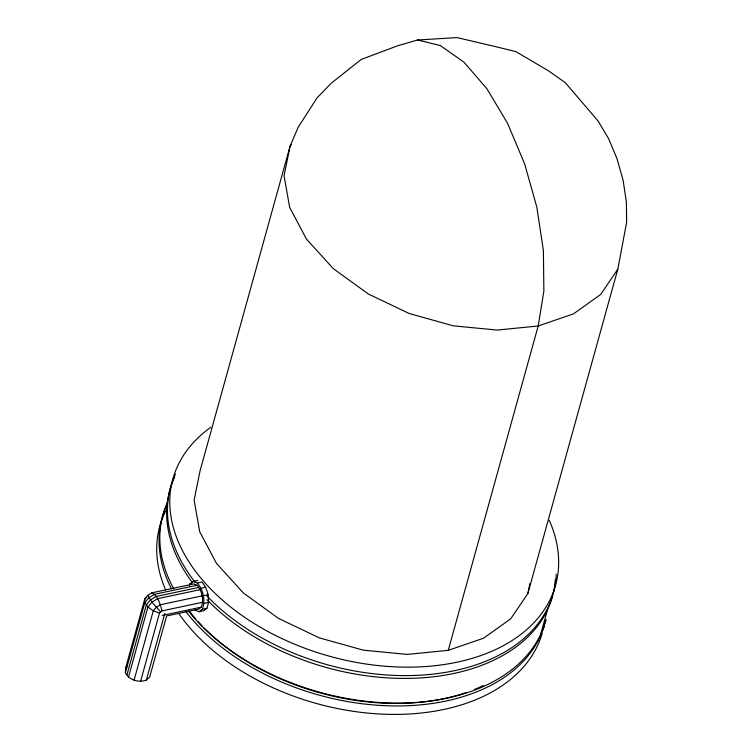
<?xml version="1.0" encoding="UTF-8"?>
<svg xmlns="http://www.w3.org/2000/svg" width="752" height="752" viewBox="0 0 752 752"><rect width="100%" height="100%" fill="white"/><g stroke="black" fill="none" stroke-linecap="round" stroke-linejoin="round"><path stroke-width="1.13" d="M125.377 672.711L125.546 668.321L144.798 598.912L147.749 595.368L151.885 592.811L193.725 583.928L197.099 585.263C202.156 591.138 204.083 599.842 201.263 607.155L198.528 609.195L166.615 615.973L149.714 676.932L146.302 680.165C138.735 682.919 129.118 680.128 125.377 672.711L144.807 602.653L144.798 598.912L146.339 597.859M527.857 593.554L617.806 269.216L626.623 222.338L626.397 202.081L623.117 180.367L617.016 158.663L608.5 138.462L598.16 121.128L565.335 82.692L548.64 70.923L515.938 51.644L496.282 46.803L457.094 37.6L417.68 39.988L397.46 45.834L361.214 59.455L331.284 83.19L317.1 97.807L298.13 127.342L290.065 146.264L200.117 470.602L194.129 500.071L199.712 531.72L216.491 563.398L243.328 592.933L278.39 618.332L319.28 637.846L363.216 650.151L407.199 654.409L448.248 650.339L483.545 638.204L510.702 618.83L527.857 593.554L529.934 583.355M126.928 674.901L146.358 604.834L150.4 599.993L156.04 596.496L198.66 587.453M128.489 677.082L147.918 607.014L151.951 602.183L157.6 598.686L200.211 589.634M134.044 680.259L153.295 610.84L156.256 607.306L160.383 604.74L202.232 595.857M140.568 681.387L159.499 613.106L162.094 610.868L202.617 602.267M146.302 680.165L164.876 613.2M189.429 585.808L189.974 583.853L193.245 581.399L197.879 580.412M194.965 610.116L199.017 611.724L202.288 609.27C205.681 600.5 203.36 590.057 197.297 583.007L193.245 581.399M199.017 611.724L203.642 610.737L206.922 608.283C210.316 599.523 207.994 589.07 201.931 582.02L197.297 583.007M448.248 650.339L538.197 326.001L543.865 291.174L543.405 250.67L536.843 207.232L524.633 163.833L507.609 123.422L486.929 88.764L463.993 62.209L440.381 45.571L417.68 39.988M540.66 634.387L547.512 609.684M291.334 144.393L290.065 146.264L284.068 175.733L289.661 207.383L306.44 239.061L333.277 268.596L368.33 293.994L409.22 313.509L453.155 325.813L497.147 330.072L538.197 326.001L573.494 313.866L600.651 294.493L617.806 269.216M125.546 668.321L126.909 667.033M189.974 583.853L191.826 583.458M197.099 585.263L154.489 594.315L148.84 597.812L144.807 602.653L147.918 607.014L153.295 610.84L159.499 613.106M201.028 588.252L205.663 587.265M203.454 595.716L208.088 594.729M203.914 603.414L208.548 602.427M162.282 615.427L201.263 607.155M202.288 609.27L206.922 608.283M151.885 592.811C158.296 596.261 160.195 604.373 162.094 610.868M160.59 611.808L151.951 602.183L147.749 595.368M549.261 520.309A198.575 128.959 15.5 0 1 330.495 656.505A198.575 128.959 15.5 0 1 210.739 427.333M542.089 633.682A198.575 128.959 15.5 0 1 379.497 713.986A198.575 128.959 15.5 0 1 178.844 613.576M165.637 589.953A198.575 128.959 15.5 0 1 165.694 510.871M544.232 624.574A198.575 128.959 15.5 0 1 543.546 628.014M544.429 625.232A198.575 128.959 15.5 0 1 386.594 705.752A198.575 128.959 15.5 0 1 185.857 611.536M171.409 588.769A198.575 128.959 15.5 0 1 167.057 504.442M545.896 619.563A198.575 128.959 15.5 0 1 545.068 622.976M545.849 620.156A198.575 128.959 15.5 0 1 391.087 703.045A198.575 128.959 15.5 0 1 188.705 611.367M173.825 589.06A198.575 128.959 15.5 0 1 167.837 501.622M483.583 685.457A194.599 126.383 15.5 0 1 474.493 689.452M465.939 692.63A194.599 126.383 15.5 0 1 203.745 627.61M202.091 625.908A194.599 126.383 15.5 0 1 198.067 621.584M195.746 618.962A194.599 126.383 15.5 0 1 189.25 611M552.701 595.452A198.575 128.959 15.5 0 1 407.781 678.407A198.575 128.959 15.5 0 1 207.007 599.692M192.145 582.245A198.575 128.959 15.5 0 1 174.69 476.918M555.343 579.294A198.575 128.959 15.5 0 1 553.265 593.187M556.245 574.143A198.575 128.959 15.5 0 1 421.43 675.117A198.575 128.959 15.5 0 1 206.969 596.016M194.947 582.086A198.575 128.959 15.5 0 1 175.47 474.098"/></g></svg>
